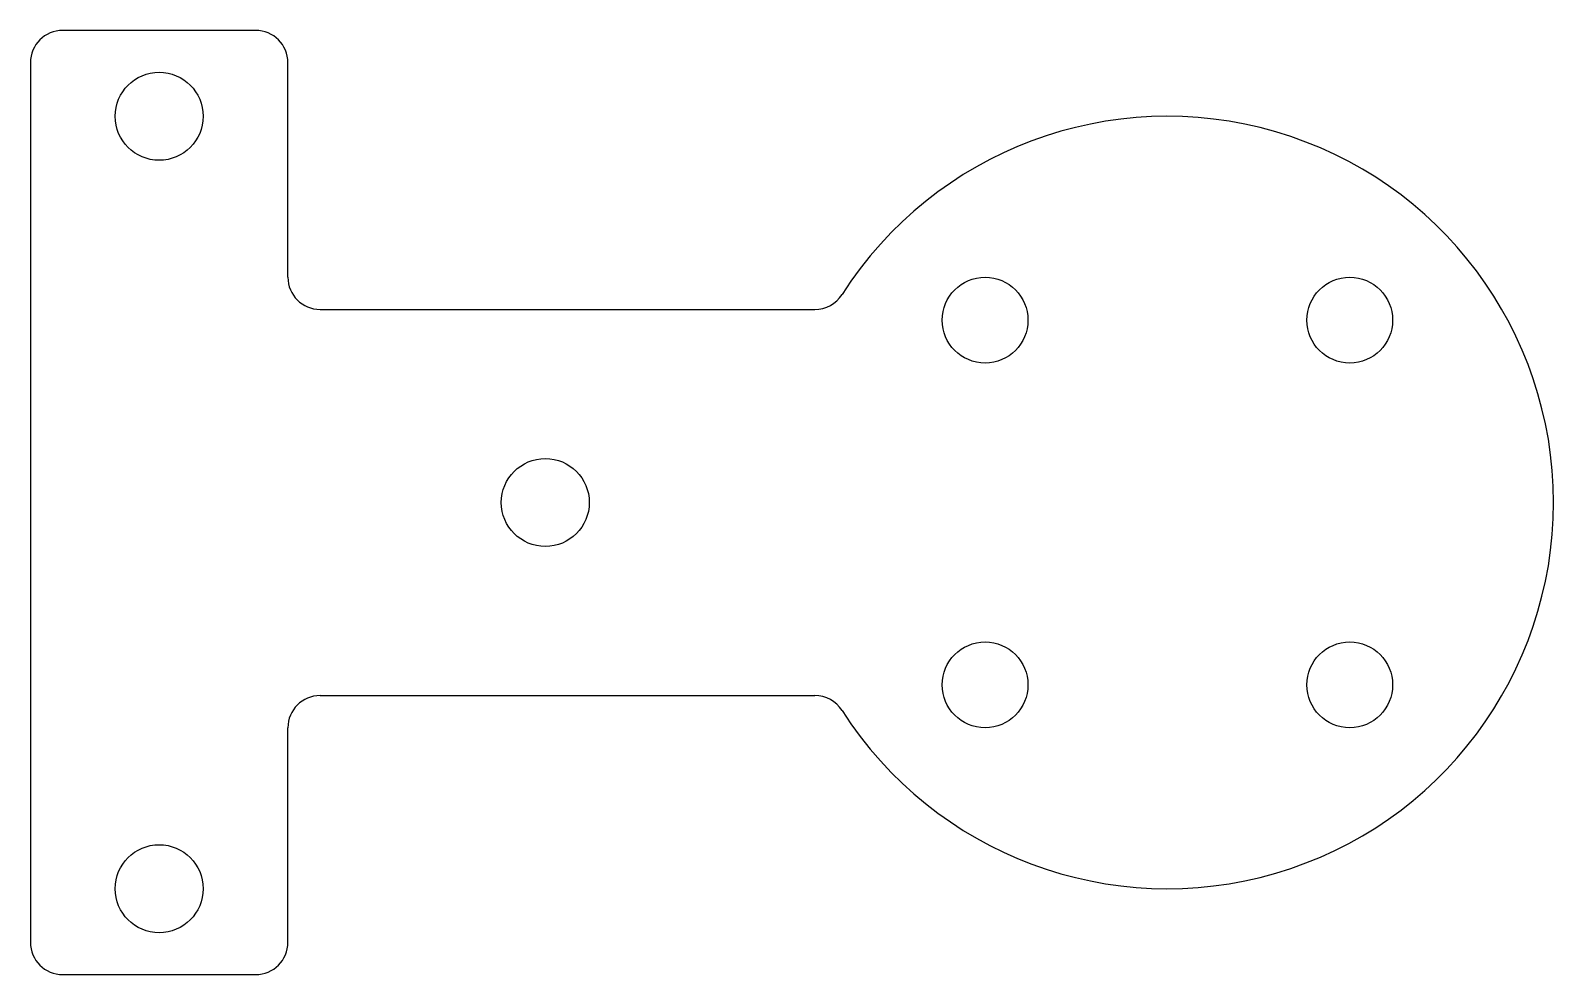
# Model space of a CAD drawing. Header units: millimetres. Extents: x -54.7 to 16.3, y -26.4 to 17.6.
import ezdxf

# ---------------------------------------------------------------- set-up
doc = ezdxf.new("R2010")
doc.units = ezdxf.units.MM

msp = doc.modelspace()

# ---------------------------------------------------------------- linework, layer by layer
at = {"color": 7, "linetype": 'Continuous', "lineweight": 25}
for p, q in [((-44.224, 17.63), (-53.224, 17.63)), ((-54.724, 16.13), (-54.724, -24.87)), ((-42.724, 6.13), (-42.724, 16.13)), ((-41.224, 4.63), (-18.155, 4.63)), ((-41.224, -13.37), (-18.155, -13.37)), ((-42.724, -24.87), (-42.724, -14.87)), ((-53.224, -26.37), (-44.224, -26.37))]:
    msp.add_line(p, q, dxfattribs=at)
for centre, radius in [((-48.724, 13.63), 2.05), ((-10.224, 4.13), 2), ((6.776, 4.13), 2), ((-30.724, -4.37), 2.05), ((-10.224, -12.87), 2), ((6.776, -12.87), 2), ((-48.724, -22.37), 2.05)]:
    msp.add_circle(centre, radius, dxfattribs=at)
for centre, radius, start, end in [((-53.224, 16.13), 1.5, 90, 180), ((-44.224, 16.13), 1.5, 0, 90), ((-1.724, -4.37), 18, 212.57897, 147.42103), ((-41.224, 6.13), 1.5, 180, 270), ((-18.155, 6.13), 1.5, 270, 327.42103), ((-41.224, -14.87), 1.5, 90, 180), ((-18.155, -14.87), 1.5, 32.57897, 90), ((-53.224, -24.87), 1.5, 180, 270), ((-44.224, -24.87), 1.5, 270, 0)]:
    msp.add_arc(centre, radius, start, end, dxfattribs=at)

doc.saveas('drawing.dxf')
